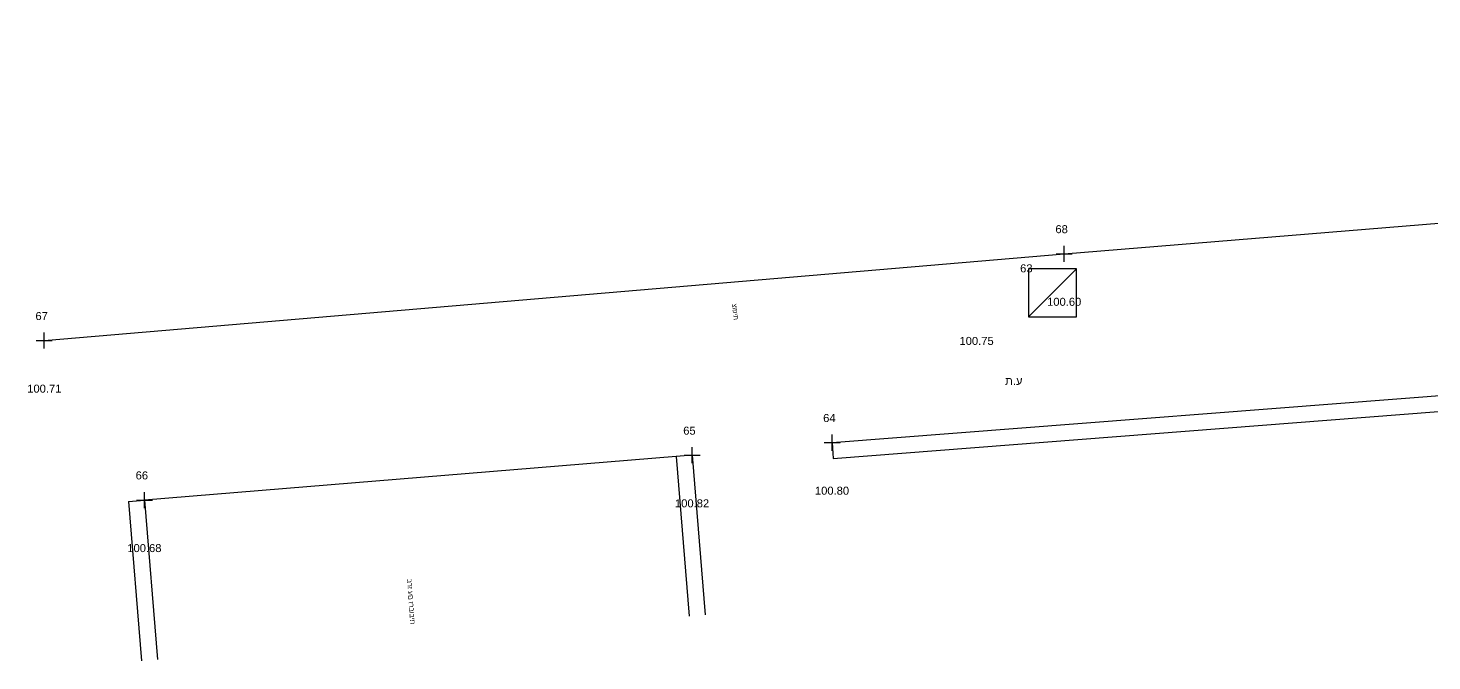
# Model space of a CAD drawing. Header units: metres. Extents: x 963.4 to 1030.8, y 966.5 to 1053.9.
# Drawn here: x 963.41 to 980.96, y 1020.94 to 1028.85 of the extents above; entities that cross this region are included whole.
import ezdxf
from ezdxf.enums import TextEntityAlignment as Align

# ---------------------------------------------------------------- set-up
doc = ezdxf.new("R2010")
doc.units = ezdxf.units.M
for name, color, linetype in [('M1000', 7, 'Continuous'), ('M2207', 7, 'Continuous'), ('M2407', 7, 'Continuous'), ('M2605', 7, 'Continuous'), ('M4402', 7, 'Continuous'), ('TR_PNT', 7, 'Continuous')]:
    doc.layers.add(name, color=color, linetype=linetype)
doc.styles.add('HANIT_TEXT', font='Arial.ttf')
doc.styles.add('hebtxt', font='Arial.ttf')

# ---------------------------------------------------------------- blocks, each defined once
blk = doc.blocks.new('M1502_P')
for p, q in [((-0.4, 0), (0.4, 0)), ((0, -0.4), (0, 0.4))]:
    blk.add_line(p, q)
blk = doc.blocks.new('M4402_E')
blk.add_line((-1.2, -1.2), (1.2, 1.2))
blk.add_lwpolyline([(-1.2, -1.2), (1.2, -1.2), (1.2, 1.2), (-1.2, 1.2)], close=True)
blk = doc.blocks.new('M1000_E')

msp = doc.modelspace()

# ---------------------------------------------------------------- linework, layer by layer
at = {"layer": 'M2207'}
msp.add_line((971.514, 1023.497, 100.817), (964.868, 1022.954, 100.817), dxfattribs=at)
at = {"layer": 'M2407', "elevation": 100.714}
msp.add_lwpolyline([(963.617, 1024.946), (976.364, 1026.031), (991.223, 1027.247), (1000.559, 1028.026), (1025.524, 1030.054)], dxfattribs=at)
at = {"layer": 'M2605'}
for points, elevation in [([(973.462, 1023.671), (982.083, 1024.34), (982.147, 1023.519)], 100.802), ([(973.477, 1023.472), (981.899, 1024.125), (981.963, 1023.304)], 100.802), ([(973.462, 1023.671), (973.477, 1023.472)], 100.802), ([(971.713, 1023.513), (971.514, 1023.497)], 100.817), ([(971.514, 1023.497), (971.677, 1021.503)], 100.817), ([(971.713, 1023.513), (971.876, 1021.52)], 100.817), ([(964.669, 1022.938), (964.868, 1022.954)], 100.678), ([(964.669, 1022.938), (964.832, 1020.944)], 100.678), ([(964.868, 1022.954), (965.031, 1020.961)], 100.678)]:
    msp.add_lwpolyline(points, dxfattribs=dict(at, elevation=elevation))

# ---------------------------------------------------------------- block references
at = {"layer": 'M1000'}
ref = msp.add_blockref('M1000_E', (972.159, 1024.65), dxfattribs=dict(at, xscale=0.25, yscale=0.25, zscale=0.25, rotation=275.31))
ref.add_attrib('DESC', 'צופית', dxfattribs={"layer": '0', "height": 0.0625, "rotation": -84.69, "style": 'hebtxt'}).set_placement((972.223, 1025.304), align=Align.CENTER)
ref = msp.add_blockref('M1000_E', (968.093, 1021.03), dxfattribs=dict(at, xscale=0.25, yscale=0.25, zscale=0.25, rotation=274.14))
ref.add_attrib('DESC', 'ברז עם זרבובית', dxfattribs={"layer": '0', "height": 0.0625, "rotation": -85.86, "style": 'hebtxt'}).set_placement((968.171, 1021.683), align=Align.CENTER)
at = {"layer": 'M4402'}
ref = msp.add_blockref('M4402_E', (976.216, 1025.542, 100.755), dxfattribs=dict(at, xscale=0.25, yscale=0.25, zscale=0.25))
ref.add_attrib('NAME', '63', dxfattribs={"layer": '0', "height": 0.1, "style": 'HANIT_TEXT'}).set_placement((975.891, 1025.799, 100.755), align=Align.CENTER)
ref.add_attrib('HEIGHT', '100.75', dxfattribs={"layer": '0', "height": 0.1, "style": 'HANIT_TEXT'}).set_placement((975.269, 1024.892, 100.755), align=Align.CENTER)
ref.add_attrib('MARK', 'ת.ע', dxfattribs={"layer": '0', "height": 0.1, "style": 'HANIT_TEXT'}).set_placement((975.734, 1024.392, 100.755), align=Align.CENTER)
at = {"layer": 'TR_PNT'}
ref = msp.add_blockref('M1502_P', (976.364, 1026.031, 100.597), dxfattribs=dict(at, xscale=0.25, yscale=0.25, zscale=0.25))
ref.add_attrib('NAME', '68', dxfattribs={"layer": '0', "height": 0.1, "style": 'HANIT_TEXT'}).set_placement((976.332, 1026.288, 100.597), align=Align.CENTER)
ref.add_attrib('HEIGHT', '100.60', dxfattribs={"layer": '0', "height": 0.1, "style": 'HANIT_TEXT'}).set_placement((976.364, 1025.381, 100.597), align=Align.CENTER)
ref = msp.add_blockref('M1502_P', (963.617, 1024.946, 100.714), dxfattribs=dict(at, xscale=0.25, yscale=0.25, zscale=0.25))
ref.add_attrib('NAME', '67', dxfattribs={"layer": '0', "height": 0.1, "style": 'HANIT_TEXT'}).set_placement((963.584, 1025.203, 100.714), align=Align.CENTER)
ref.add_attrib('HEIGHT', '100.71', dxfattribs={"layer": '0', "height": 0.1, "style": 'HANIT_TEXT'}).set_placement((963.617, 1024.296, 100.714), align=Align.CENTER)
ref = msp.add_blockref('M1502_P', (973.462, 1023.671, 100.802), dxfattribs=dict(at, xscale=0.25, yscale=0.25, zscale=0.25))
ref.add_attrib('NAME', '64', dxfattribs={"layer": '0', "height": 0.1, "style": 'HANIT_TEXT'}).set_placement((973.429, 1023.929, 100.802), align=Align.CENTER)
ref.add_attrib('HEIGHT', '100.80', dxfattribs={"layer": '0', "height": 0.1, "style": 'HANIT_TEXT'}).set_placement((973.462, 1023.021, 100.802), align=Align.CENTER)
ref = msp.add_blockref('M1502_P', (971.713, 1023.513, 100.817), dxfattribs=dict(at, xscale=0.25, yscale=0.25, zscale=0.25))
ref.add_attrib('NAME', '65', dxfattribs={"layer": '0', "height": 0.1, "style": 'HANIT_TEXT'}).set_placement((971.68, 1023.771, 100.817), align=Align.CENTER)
ref.add_attrib('HEIGHT', '100.82', dxfattribs={"layer": '0', "height": 0.1, "style": 'HANIT_TEXT'}).set_placement((971.713, 1022.863, 100.817), align=Align.CENTER)
ref = msp.add_blockref('M1502_P', (964.868, 1022.954, 100.678), dxfattribs=dict(at, xscale=0.25, yscale=0.25, zscale=0.25))
ref.add_attrib('NAME', '66', dxfattribs={"layer": '0', "height": 0.1, "style": 'HANIT_TEXT'}).set_placement((964.836, 1023.212, 100.678), align=Align.CENTER)
ref.add_attrib('HEIGHT', '100.68', dxfattribs={"layer": '0', "height": 0.1, "style": 'HANIT_TEXT'}).set_placement((964.868, 1022.304, 100.678), align=Align.CENTER)

doc.saveas('drawing.dxf')
